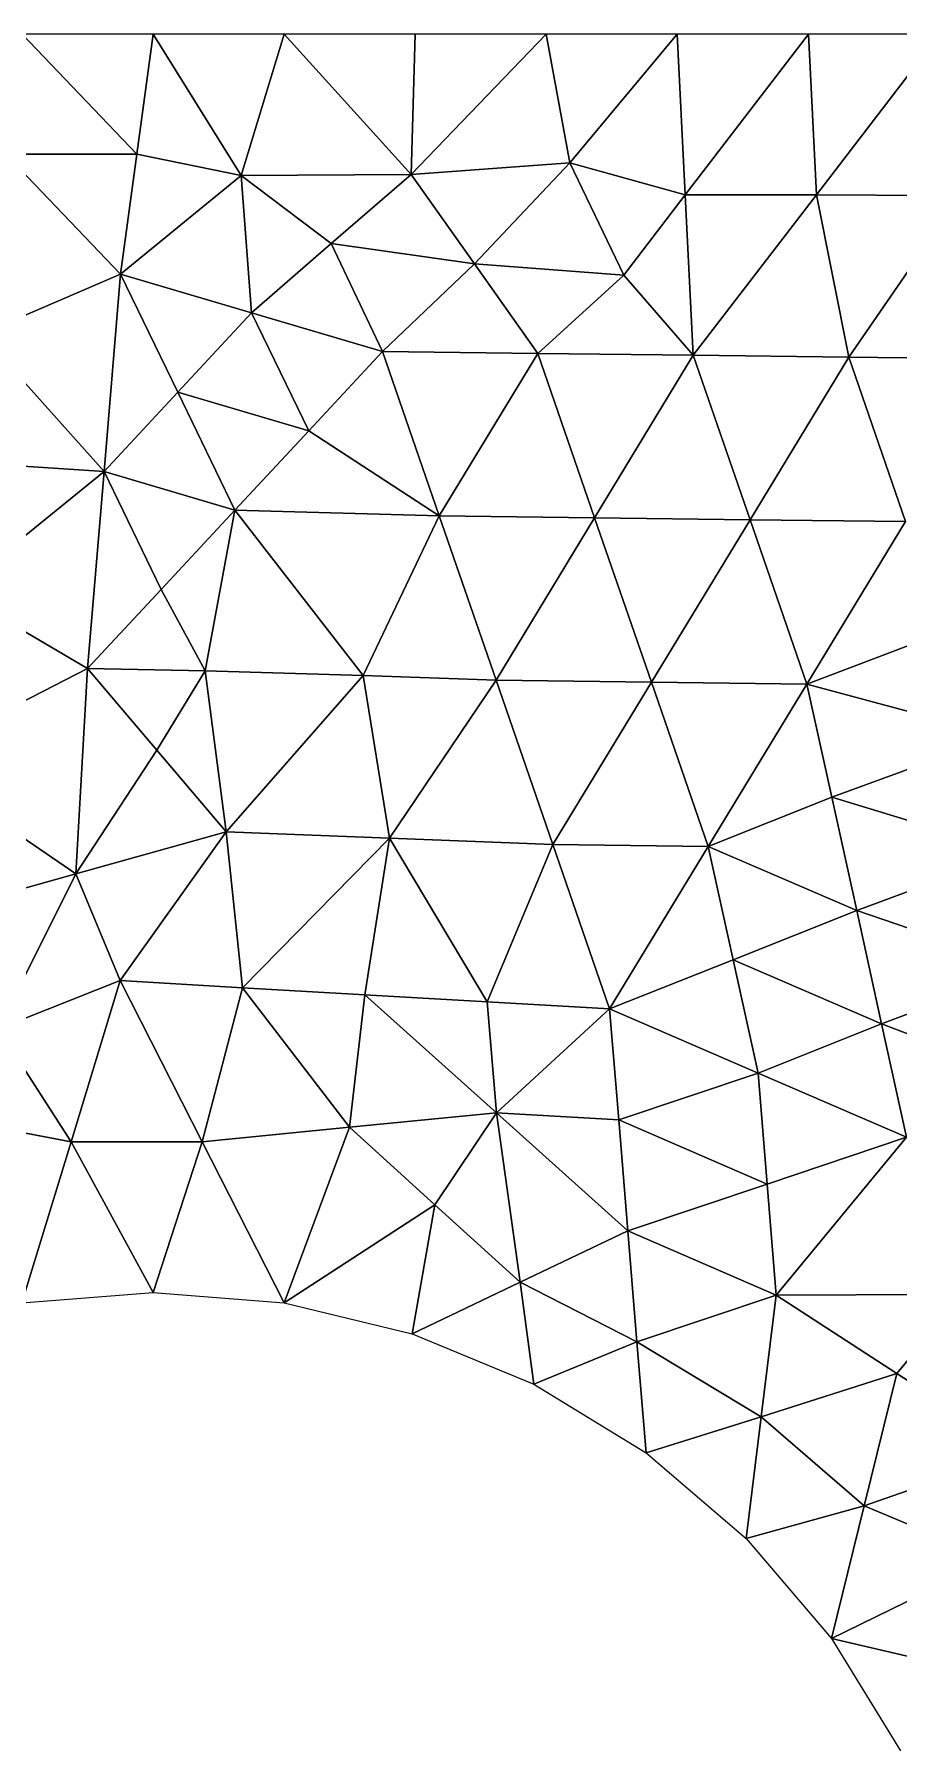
# Model space of a CAD drawing. Extents: x 100 to 350, y 100 to 150.
# Drawn here: x 298.58 to 308.89, y 129.54 to 150 of the extents above; entities that cross this region are included whole.
import ezdxf

# ---------------------------------------------------------------- set-up
doc = ezdxf.new("R2010")
doc.units = 0

msp = doc.modelspace()

# ---------------------------------------------------------------- linework, layer by layer
at = {"color": 1}
for p, q in [((299.805661, 148.57076), (298.4375, 150)), ((298.4375, 150), (299.805661, 148.57076)), ((300, 150), (299.805661, 148.57076)), ((299.805661, 148.57076), (300, 150)), ((301.05024, 148.317992), (300, 150)), ((300, 150), (301.05024, 148.317992)), ((301.5625, 150), (301.05024, 148.317992)), ((301.05024, 148.317992), (301.5625, 150)), ((301.5625, 150), (303.075512, 148.328738)), ((303.075512, 148.328738), (301.5625, 150)), ((303.075512, 148.328738), (303.125, 150)), ((304.6875, 150), (303.075512, 148.328738)), ((303.125, 150), (303.075512, 148.328738)), ((303.075512, 148.328738), (304.6875, 150)), ((304.6875, 150), (304.966932, 148.46801)), ((304.966932, 148.46801), (304.6875, 150)), ((304.966932, 148.46801), (306.25, 150)), ((306.25, 150), (304.966932, 148.46801)), ((306.25, 150), (306.345364, 148.086716)), ((306.345364, 148.086716), (306.25, 150)), ((307.8125, 150), (306.345364, 148.086716)), ((306.345364, 148.086716), (307.8125, 150)), ((307.8125, 150), (307.907864, 148.086716)), ((307.907864, 148.086716), (307.8125, 150)), ((309.375, 150), (307.907864, 148.086716)), ((307.907864, 148.086716), (309.375, 150)), ((298.243161, 148.57076), (299.805661, 148.57076)), ((299.611321, 147.141521), (298.243161, 148.57076)), ((299.805661, 148.57076), (298.243161, 148.57076)), ((298.243161, 148.57076), (299.611321, 147.141521)), ((299.805661, 148.57076), (299.611321, 147.141521)), ((299.611321, 147.141521), (299.805661, 148.57076)), ((299.805661, 148.57076), (301.05024, 148.317992)), ((301.05024, 148.317992), (299.805661, 148.57076)), ((304.966932, 148.46801), (303.075512, 148.328738)), ((303.075512, 148.328738), (304.966932, 148.46801)), ((303.831417, 147.262532), (304.966932, 148.46801)), ((304.966932, 148.46801), (303.831417, 147.262532)), ((304.966932, 148.46801), (306.345364, 148.086716)), ((305.611796, 147.130073), (304.966932, 148.46801)), ((306.345364, 148.086716), (304.966932, 148.46801)), ((304.966932, 148.46801), (305.611796, 147.130073)), ((301.05024, 148.317992), (299.611321, 147.141521)), ((299.611321, 147.141521), (301.05024, 148.317992)), ((301.05024, 148.317992), (303.075512, 148.328738)), ((303.075512, 148.328738), (301.05024, 148.317992)), ((302.124065, 147.504554), (301.05024, 148.317992)), ((301.05024, 148.317992), (301.172618, 146.680371)), ((301.172618, 146.680371), (301.05024, 148.317992)), ((301.05024, 148.317992), (302.124065, 147.504554)), ((303.075512, 148.328738), (302.124065, 147.504554)), ((302.124065, 147.504554), (303.075512, 148.328738)), ((303.075512, 148.328738), (303.831417, 147.262532)), ((303.831417, 147.262532), (303.075512, 148.328738)), ((306.345364, 148.086716), (305.611796, 147.130073)), ((305.611796, 147.130073), (306.345364, 148.086716)), ((306.345364, 148.086716), (306.440728, 146.173431)), ((307.907864, 148.086716), (306.345364, 148.086716)), ((306.345364, 148.086716), (307.907864, 148.086716)), ((306.440728, 146.173431), (306.345364, 148.086716)), ((306.440728, 146.173431), (307.907864, 148.086716)), ((307.907864, 148.086716), (306.440728, 146.173431)), ((307.907864, 148.086716), (309.615818, 148.075268)), ((309.615818, 148.075268), (307.907864, 148.086716)), ((307.907864, 148.086716), (308.294135, 146.150536)), ((308.294135, 146.150536), (307.907864, 148.086716)), ((308.294135, 146.150536), (309.615818, 148.075268)), ((309.615818, 148.075268), (308.294135, 146.150536)), ((301.172618, 146.680371), (302.124065, 147.504554)), ((302.124065, 147.504554), (301.172618, 146.680371)), ((302.733914, 146.219221), (302.124065, 147.504554)), ((302.124065, 147.504554), (303.831417, 147.262532)), ((302.124065, 147.504554), (302.733914, 146.219221)), ((303.831417, 147.262532), (302.124065, 147.504554)), ((299.611321, 147.141521), (297.951652, 146.426901)), ((297.951652, 146.426901), (299.611321, 147.141521)), ((299.414574, 144.789981), (299.611321, 147.141521)), ((299.611321, 147.141521), (299.414574, 144.789981)), ((301.172618, 146.680371), (299.611321, 147.141521)), ((299.611321, 147.141521), (300.293596, 145.735176)), ((299.611321, 147.141521), (301.172618, 146.680371)), ((300.293596, 145.735176), (299.611321, 147.141521)), ((303.831417, 147.262532), (302.733914, 146.219221)), ((302.733914, 146.219221), (303.831417, 147.262532)), ((305.611796, 147.130073), (303.831417, 147.262532)), ((303.831417, 147.262532), (304.587321, 146.196326)), ((304.587321, 146.196326), (303.831417, 147.262532)), ((303.831417, 147.262532), (305.611796, 147.130073)), ((305.611796, 147.130073), (304.587321, 146.196326)), ((304.587321, 146.196326), (305.611796, 147.130073)), ((306.440728, 146.173431), (305.611796, 147.130073)), ((305.611796, 147.130073), (306.440728, 146.173431)), ((300.293596, 145.735176), (301.172618, 146.680371)), ((301.172618, 146.680371), (300.293596, 145.735176)), ((302.733914, 146.219221), (301.172618, 146.680371)), ((301.172618, 146.680371), (301.854892, 145.274026)), ((301.172618, 146.680371), (302.733914, 146.219221)), ((301.854892, 145.274026), (301.172618, 146.680371)), ((297.951652, 146.426901), (299.414574, 144.789981)), ((299.414574, 144.789981), (297.951652, 146.426901)), ((302.733914, 146.219221), (301.854892, 145.274026)), ((301.854892, 145.274026), (302.733914, 146.219221)), ((303.411092, 144.260147), (302.733914, 146.219221)), ((304.587321, 146.196326), (302.733914, 146.219221)), ((302.733914, 146.219221), (303.411092, 144.260147)), ((302.733914, 146.219221), (304.587321, 146.196326)), ((304.587321, 146.196326), (303.411092, 144.260147)), ((303.411092, 144.260147), (304.587321, 146.196326)), ((305.264499, 144.237252), (304.587321, 146.196326)), ((304.587321, 146.196326), (306.440728, 146.173431)), ((304.587321, 146.196326), (305.264499, 144.237252)), ((306.440728, 146.173431), (304.587321, 146.196326)), ((305.264499, 144.237252), (306.440728, 146.173431)), ((306.440728, 146.173431), (305.264499, 144.237252)), ((308.294135, 146.150536), (306.440728, 146.173431)), ((306.440728, 146.173431), (307.117907, 144.214357)), ((306.440728, 146.173431), (308.294135, 146.150536)), ((307.117907, 144.214357), (306.440728, 146.173431)), ((308.294135, 146.150536), (307.117907, 144.214357)), ((307.117907, 144.214357), (308.294135, 146.150536)), ((308.294135, 146.150536), (308.971314, 144.191462)), ((310.147542, 146.127641), (308.294135, 146.150536)), ((308.294135, 146.150536), (310.147542, 146.127641)), ((308.971314, 144.191462), (308.294135, 146.150536)), ((300.293596, 145.735176), (299.414574, 144.789981)), ((299.414574, 144.789981), (300.293596, 145.735176)), ((300.293596, 145.735176), (300.975871, 144.328831)), ((301.854892, 145.274026), (300.293596, 145.735176)), ((300.293596, 145.735176), (301.854892, 145.274026)), ((300.975871, 144.328831), (300.293596, 145.735176)), ((300.975871, 144.328831), (301.854892, 145.274026)), ((301.854892, 145.274026), (300.975871, 144.328831)), ((301.854892, 145.274026), (303.411092, 144.260147)), ((303.411092, 144.260147), (301.854892, 145.274026)), ((299.414574, 144.789981), (297.804693, 144.893821)), ((297.804693, 144.893821), (299.414574, 144.789981)), ((297.657735, 143.360742), (299.414574, 144.789981)), ((299.414574, 144.789981), (297.657735, 143.360742)), ((299.217828, 142.438442), (299.414574, 144.789981)), ((299.414574, 144.789981), (299.217828, 142.438442)), ((300.975871, 144.328831), (299.414574, 144.789981)), ((299.414574, 144.789981), (300.096849, 143.383636)), ((300.096849, 143.383636), (299.414574, 144.789981)), ((299.414574, 144.789981), (300.975871, 144.328831)), ((300.975871, 144.328831), (300.096849, 143.383636)), ((300.096849, 143.383636), (300.975871, 144.328831)), ((300.618869, 142.41145), (300.975871, 144.328831)), ((300.975871, 144.328831), (300.618869, 142.41145)), ((303.411092, 144.260147), (300.975871, 144.328831)), ((300.975871, 144.328831), (302.506053, 142.356433)), ((302.506053, 142.356433), (300.975871, 144.328831)), ((300.975871, 144.328831), (303.411092, 144.260147)), ((302.506053, 142.356433), (303.411092, 144.260147)), ((303.411092, 144.260147), (302.506053, 142.356433)), ((303.411092, 144.260147), (305.264499, 144.237252)), ((303.411092, 144.260147), (304.088271, 142.301072)), ((305.264499, 144.237252), (303.411092, 144.260147)), ((304.088271, 142.301072), (303.411092, 144.260147)), ((304.088271, 142.301072), (305.264499, 144.237252)), ((305.264499, 144.237252), (304.088271, 142.301072)), ((305.941678, 142.278177), (305.264499, 144.237252)), ((307.117907, 144.214357), (305.264499, 144.237252)), ((305.264499, 144.237252), (305.941678, 142.278177)), ((305.264499, 144.237252), (307.117907, 144.214357)), ((307.117907, 144.214357), (305.941678, 142.278177)), ((305.941678, 142.278177), (307.117907, 144.214357)), ((307.795085, 142.255283), (307.117907, 144.214357)), ((307.117907, 144.214357), (307.795085, 142.255283)), ((308.971314, 144.191462), (307.117907, 144.214357)), ((307.117907, 144.214357), (308.971314, 144.191462)), ((307.795085, 142.255283), (308.971314, 144.191462)), ((308.971314, 144.191462), (307.795085, 142.255283)), ((297.657735, 143.360742), (299.217828, 142.438442)), ((299.217828, 142.438442), (297.657735, 143.360742)), ((300.096849, 143.383636), (299.217828, 142.438442)), ((299.217828, 142.438442), (300.096849, 143.383636)), ((300.096849, 143.383636), (300.618869, 142.41145)), ((300.618869, 142.41145), (300.096849, 143.383636)), ((307.795085, 142.255283), (309.528193, 142.912706)), ((309.528193, 142.912706), (307.795085, 142.255283)), ((299.217828, 142.438442), (297.090247, 141.3495)), ((297.090247, 141.3495), (299.217828, 142.438442)), ((299.078795, 139.992323), (299.217828, 142.438442)), ((299.217828, 142.438442), (299.078795, 139.992323)), ((300.618869, 142.41145), (299.217828, 142.438442)), ((299.217828, 142.438442), (300.044813, 141.466599)), ((300.044813, 141.466599), (299.217828, 142.438442)), ((299.217828, 142.438442), (300.618869, 142.41145)), ((300.044813, 141.466599), (300.618869, 142.41145)), ((300.618869, 142.41145), (300.044813, 141.466599)), ((300.618869, 142.41145), (302.506053, 142.356433)), ((302.506053, 142.356433), (300.618869, 142.41145)), ((300.618869, 142.41145), (300.871799, 140.494757)), ((300.871799, 140.494757), (300.618869, 142.41145)), ((300.871799, 140.494757), (302.506053, 142.356433)), ((302.506053, 142.356433), (300.871799, 140.494757)), ((302.818624, 140.418378), (302.506053, 142.356433)), ((302.506053, 142.356433), (304.088271, 142.301072)), ((302.506053, 142.356433), (302.818624, 140.418378)), ((304.088271, 142.301072), (302.506053, 142.356433)), ((304.088271, 142.301072), (302.818624, 140.418378)), ((302.818624, 140.418378), (304.088271, 142.301072)), ((304.765449, 140.341998), (304.088271, 142.301072)), ((305.941678, 142.278177), (304.088271, 142.301072)), ((304.088271, 142.301072), (304.765449, 140.341998)), ((304.088271, 142.301072), (305.941678, 142.278177)), ((305.941678, 142.278177), (304.765449, 140.341998)), ((304.765449, 140.341998), (305.941678, 142.278177)), ((305.941678, 142.278177), (306.618856, 140.319103)), ((307.795085, 142.255283), (305.941678, 142.278177)), ((305.941678, 142.278177), (307.795085, 142.255283)), ((306.618856, 140.319103), (305.941678, 142.278177)), ((306.618856, 140.319103), (307.795085, 142.255283)), ((307.795085, 142.255283), (306.618856, 140.319103)), ((307.795085, 142.255283), (310.085072, 141.63395)), ((308.091967, 140.904815), (307.795085, 142.255283)), ((310.085072, 141.63395), (307.795085, 142.255283)), ((307.795085, 142.255283), (308.091967, 140.904815)), ((310.085072, 141.63395), (308.091967, 140.904815)), ((308.091967, 140.904815), (310.085072, 141.63395)), ((299.078795, 139.992323), (300.044813, 141.466599)), ((300.044813, 141.466599), (299.078795, 139.992323)), ((300.044813, 141.466599), (300.871799, 140.494757)), ((300.871799, 140.494757), (300.044813, 141.466599)), ((299.078795, 139.992323), (297.090247, 141.3495)), ((297.090247, 141.3495), (299.078795, 139.992323)), ((308.091967, 140.904815), (306.618856, 140.319103)), ((306.618856, 140.319103), (308.091967, 140.904815)), ((308.38885, 139.554348), (308.091967, 140.904815)), ((308.091967, 140.904815), (308.38885, 139.554348)), ((310.251956, 140.247627), (308.091967, 140.904815)), ((308.091967, 140.904815), (310.251956, 140.247627)), ((300.871799, 140.494757), (299.078795, 139.992323)), ((299.078795, 139.992323), (300.871799, 140.494757)), ((299.608914, 138.719221), (300.871799, 140.494757)), ((300.871799, 140.494757), (299.608914, 138.719221)), ((302.818624, 140.418378), (300.871799, 140.494757)), ((300.871799, 140.494757), (301.067342, 138.635147)), ((300.871799, 140.494757), (302.818624, 140.418378)), ((301.067342, 138.635147), (300.871799, 140.494757)), ((302.818624, 140.418378), (301.067342, 138.635147)), ((301.067342, 138.635147), (302.818624, 140.418378)), ((302.818624, 140.418378), (302.525771, 138.551072)), ((302.525771, 138.551072), (302.818624, 140.418378)), ((304.765449, 140.341998), (302.818624, 140.418378)), ((302.818624, 140.418378), (303.984199, 138.466998)), ((303.984199, 138.466998), (302.818624, 140.418378)), ((302.818624, 140.418378), (304.765449, 140.341998)), ((303.984199, 138.466998), (304.765449, 140.341998)), ((304.765449, 140.341998), (303.984199, 138.466998)), ((304.765449, 140.341998), (305.442627, 138.382924)), ((306.618856, 140.319103), (304.765449, 140.341998)), ((304.765449, 140.341998), (306.618856, 140.319103)), ((305.442627, 138.382924), (304.765449, 140.341998)), ((305.442627, 138.382924), (306.618856, 140.319103)), ((306.618856, 140.319103), (305.442627, 138.382924)), ((306.618856, 140.319103), (308.38885, 139.554348)), ((306.915739, 138.968636), (306.618856, 140.319103)), ((308.38885, 139.554348), (306.618856, 140.319103)), ((306.618856, 140.319103), (306.915739, 138.968636)), ((310.251956, 140.247627), (308.38885, 139.554348)), ((308.38885, 139.554348), (310.251956, 140.247627)), ((297.28579, 139.489889), (299.078795, 139.992323)), ((299.078795, 139.992323), (297.28579, 139.489889)), ((298.154037, 138.143971), (299.078795, 139.992323)), ((299.078795, 139.992323), (298.154037, 138.143971)), ((299.078795, 139.992323), (299.608914, 138.719221)), ((299.608914, 138.719221), (299.078795, 139.992323)), ((308.38885, 139.554348), (306.915739, 138.968636)), ((306.915739, 138.968636), (308.38885, 139.554348)), ((308.38885, 139.554348), (310.41884, 138.861304)), ((310.41884, 138.861304), (308.38885, 139.554348)), ((308.38885, 139.554348), (308.685732, 138.203881)), ((308.685732, 138.203881), (308.38885, 139.554348)), ((306.915739, 138.968636), (305.442627, 138.382924)), ((305.442627, 138.382924), (306.915739, 138.968636)), ((306.915739, 138.968636), (308.685732, 138.203881)), ((307.212621, 137.618169), (306.915739, 138.968636)), ((306.915739, 138.968636), (307.212621, 137.618169)), ((308.685732, 138.203881), (306.915739, 138.968636)), ((308.685732, 138.203881), (310.41884, 138.861304)), ((310.41884, 138.861304), (308.685732, 138.203881)), ((299.608914, 138.719221), (298.154037, 138.143971)), ((298.154037, 138.143971), (299.608914, 138.719221)), ((299.022285, 136.798052), (299.608914, 138.719221)), ((299.608914, 138.719221), (299.022285, 136.798052)), ((300.586629, 136.798052), (299.608914, 138.719221)), ((301.067342, 138.635147), (299.608914, 138.719221)), ((299.608914, 138.719221), (300.586629, 136.798052)), ((299.608914, 138.719221), (301.067342, 138.635147)), ((301.067342, 138.635147), (300.586629, 136.798052)), ((300.586629, 136.798052), (301.067342, 138.635147)), ((302.339817, 136.970931), (301.067342, 138.635147)), ((301.067342, 138.635147), (302.525771, 138.551072)), ((301.067342, 138.635147), (302.339817, 136.970931)), ((302.525771, 138.551072), (301.067342, 138.635147)), ((302.525771, 138.551072), (302.339817, 136.970931)), ((302.339817, 136.970931), (302.525771, 138.551072)), ((302.525771, 138.551072), (303.984199, 138.466998)), ((304.093005, 137.14381), (302.525771, 138.551072)), ((303.984199, 138.466998), (302.525771, 138.551072)), ((302.525771, 138.551072), (304.093005, 137.14381)), ((304.093005, 137.14381), (303.984199, 138.466998)), ((303.984199, 138.466998), (305.442627, 138.382924)), ((303.984199, 138.466998), (304.093005, 137.14381)), ((305.442627, 138.382924), (303.984199, 138.466998)), ((304.093005, 137.14381), (305.442627, 138.382924)), ((305.442627, 138.382924), (304.093005, 137.14381)), ((305.442627, 138.382924), (307.212621, 137.618169)), ((305.551434, 137.059735), (305.442627, 138.382924)), ((307.212621, 137.618169), (305.442627, 138.382924)), ((305.442627, 138.382924), (305.551434, 137.059735)), ((299.022285, 136.798052), (298.154037, 138.143971)), ((298.154037, 138.143971), (299.022285, 136.798052)), ((307.212621, 137.618169), (308.685732, 138.203881)), ((308.685732, 138.203881), (307.212621, 137.618169)), ((308.685732, 138.203881), (310.585724, 137.474981)), ((308.685732, 138.203881), (308.982614, 136.853413)), ((310.585724, 137.474981), (308.685732, 138.203881)), ((308.982614, 136.853413), (308.685732, 138.203881)), ((307.212621, 137.618169), (305.551434, 137.059735)), ((305.551434, 137.059735), (307.212621, 137.618169)), ((307.212621, 137.618169), (308.982614, 136.853413)), ((307.321427, 136.29498), (307.212621, 137.618169)), ((308.982614, 136.853413), (307.212621, 137.618169)), ((307.212621, 137.618169), (307.321427, 136.29498)), ((299.022285, 136.798052), (297.479266, 137.091807)), ((297.479266, 137.091807), (299.022285, 136.798052)), ((304.093005, 137.14381), (302.339817, 136.970931)), ((302.339817, 136.970931), (304.093005, 137.14381)), ((303.357511, 136.047243), (304.093005, 137.14381)), ((304.093005, 137.14381), (303.357511, 136.047243)), ((305.551434, 137.059735), (304.093005, 137.14381)), ((304.093005, 137.14381), (305.66024, 135.736547)), ((305.66024, 135.736547), (304.093005, 137.14381)), ((304.093005, 137.14381), (304.375205, 135.123556)), ((304.375205, 135.123556), (304.093005, 137.14381)), ((304.093005, 137.14381), (305.551434, 137.059735)), ((300.586629, 136.798052), (302.339817, 136.970931)), ((302.339817, 136.970931), (300.586629, 136.798052)), ((302.339817, 136.970931), (301.564345, 134.876883)), ((301.564345, 134.876883), (302.339817, 136.970931)), ((302.339817, 136.970931), (303.357511, 136.047243)), ((303.357511, 136.047243), (302.339817, 136.970931)), ((305.66024, 135.736547), (305.551434, 137.059735)), ((305.551434, 137.059735), (305.66024, 135.736547)), ((307.321427, 136.29498), (305.551434, 137.059735)), ((305.551434, 137.059735), (307.321427, 136.29498)), ((299.022285, 136.798052), (298.435655, 134.876883)), ((298.435655, 134.876883), (299.022285, 136.798052)), ((299.022285, 136.798052), (300, 135)), ((300.586629, 136.798052), (299.022285, 136.798052)), ((300, 135), (299.022285, 136.798052)), ((299.022285, 136.798052), (300.586629, 136.798052)), ((300, 135), (300.586629, 136.798052)), ((300.586629, 136.798052), (300, 135)), ((301.564345, 134.876883), (300.586629, 136.798052)), ((300.586629, 136.798052), (301.564345, 134.876883)), ((308.982614, 136.853413), (307.321427, 136.29498)), ((307.321427, 136.29498), (308.982614, 136.853413)), ((308.982614, 136.853413), (307.430233, 134.971792)), ((307.430233, 134.971792), (308.982614, 136.853413)), ((307.321427, 136.29498), (305.66024, 135.736547)), ((305.66024, 135.736547), (307.321427, 136.29498)), ((307.430233, 134.971792), (307.321427, 136.29498)), ((307.321427, 136.29498), (307.430233, 134.971792)), ((301.564345, 134.876883), (303.357511, 136.047243)), ((303.357511, 136.047243), (301.564345, 134.876883)), ((303.09017, 134.510565), (303.357511, 136.047243)), ((303.357511, 136.047243), (303.09017, 134.510565)), ((303.357511, 136.047243), (304.375205, 135.123556)), ((304.375205, 135.123556), (303.357511, 136.047243)), ((304.375205, 135.123556), (305.66024, 135.736547)), ((305.66024, 135.736547), (304.375205, 135.123556)), ((305.66024, 135.736547), (307.430233, 134.971792)), ((305.769046, 134.413358), (305.66024, 135.736547)), ((307.430233, 134.971792), (305.66024, 135.736547)), ((305.66024, 135.736547), (305.769046, 134.413358)), ((304.375205, 135.123556), (303.09017, 134.510565)), ((303.09017, 134.510565), (304.375205, 135.123556)), ((304.539905, 133.910065), (304.375205, 135.123556)), ((305.769046, 134.413358), (304.375205, 135.123556)), ((304.375205, 135.123556), (304.539905, 133.910065)), ((304.375205, 135.123556), (305.769046, 134.413358)), ((307.430233, 134.971792), (305.769046, 134.413358)), ((305.769046, 134.413358), (307.430233, 134.971792)), ((307.250651, 133.52143), (307.430233, 134.971792)), ((307.430233, 134.971792), (307.250651, 133.52143)), ((307.430233, 134.971792), (309.6445, 134.977145)), ((309.6445, 134.977145), (307.430233, 134.971792)), ((307.430233, 134.971792), (308.86831, 134.036335)), ((308.86831, 134.036335), (307.430233, 134.971792)), ((309.6445, 134.977145), (308.86831, 134.036335)), ((308.86831, 134.036335), (309.6445, 134.977145)), ((305.769046, 134.413358), (304.539905, 133.910065)), ((304.539905, 133.910065), (305.769046, 134.413358)), ((305.877853, 133.09017), (305.769046, 134.413358)), ((305.769046, 134.413358), (305.877853, 133.09017)), ((307.250651, 133.52143), (305.769046, 134.413358)), ((305.769046, 134.413358), (307.250651, 133.52143)), ((308.86831, 134.036335), (307.250651, 133.52143)), ((307.250651, 133.52143), (308.86831, 134.036335)), ((308.47924, 132.457094), (308.86831, 134.036335)), ((308.86831, 134.036335), (308.47924, 132.457094)), ((308.86831, 134.036335), (310.306386, 133.100877)), ((310.306386, 133.100877), (308.86831, 134.036335)), ((307.250651, 133.52143), (305.877853, 133.09017)), ((305.877853, 133.09017), (307.250651, 133.52143)), ((307.071068, 132.071068), (307.250651, 133.52143)), ((307.250651, 133.52143), (307.071068, 132.071068)), ((308.47924, 132.457094), (307.250651, 133.52143)), ((307.250651, 133.52143), (308.47924, 132.457094)), ((310.306386, 133.100877), (308.47924, 132.457094)), ((308.47924, 132.457094), (310.306386, 133.100877)), ((308.47924, 132.457094), (307.071068, 132.071068)), ((307.071068, 132.071068), (308.47924, 132.457094)), ((308.09017, 130.877853), (308.47924, 132.457094)), ((308.47924, 132.457094), (308.09017, 130.877853)), ((308.47924, 132.457094), (310.007528, 131.8153)), ((310.007528, 131.8153), (308.47924, 132.457094)), ((310.007528, 131.8153), (308.09017, 130.877853)), ((308.09017, 130.877853), (310.007528, 131.8153)), ((308.09017, 130.877853), (309.953882, 130.438198)), ((309.953882, 130.438198), (308.09017, 130.877853))]:
    msp.add_line(p, q, dxfattribs=at)
at = {"color": 7}
for p, q in [((300, 150), (298.4375, 150)), ((301.5625, 150), (300, 150)), ((303.125, 150), (301.5625, 150)), ((304.6875, 150), (303.125, 150)), ((306.25, 150), (304.6875, 150)), ((307.8125, 150), (306.25, 150)), ((309.375, 150), (307.8125, 150)), ((298.435655, 134.876883), (300, 135)), ((300, 135), (301.564345, 134.876883)), ((301.564345, 134.876883), (303.09017, 134.510565)), ((303.09017, 134.510565), (304.539905, 133.910065)), ((304.539905, 133.910065), (305.877853, 133.09017)), ((305.877853, 133.09017), (307.071068, 132.071068)), ((307.071068, 132.071068), (308.09017, 130.877853)), ((308.09017, 130.877853), (308.910065, 129.539905))]:
    msp.add_line(p, q, dxfattribs=at)

doc.saveas('drawing.dxf')
